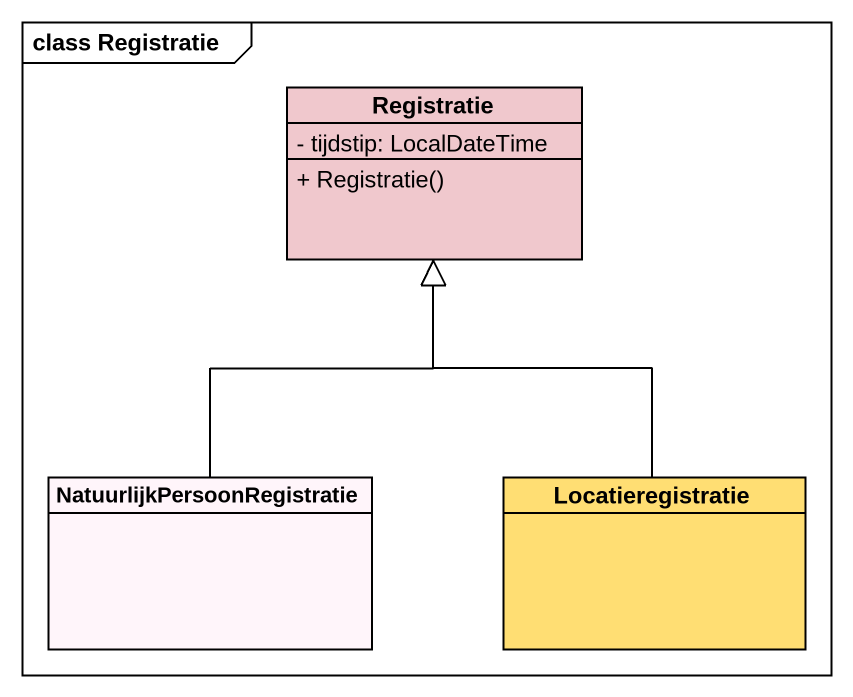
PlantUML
@startuml
mainframe class Registratie
hide circle
hide empty members
skinparam classAttributeIconSize 0
class Registratie #F0C8CD {
  - tijdstip: LocalDateTime
  + Registratie()
}
class NatuurlijkPersoonRegistratie #FFF5FA
class Locatieregistratie #FFDE73
NatuurlijkPersoonRegistratie -up-|> Registratie
Locatieregistratie -up-|> Registratie
@enduml
